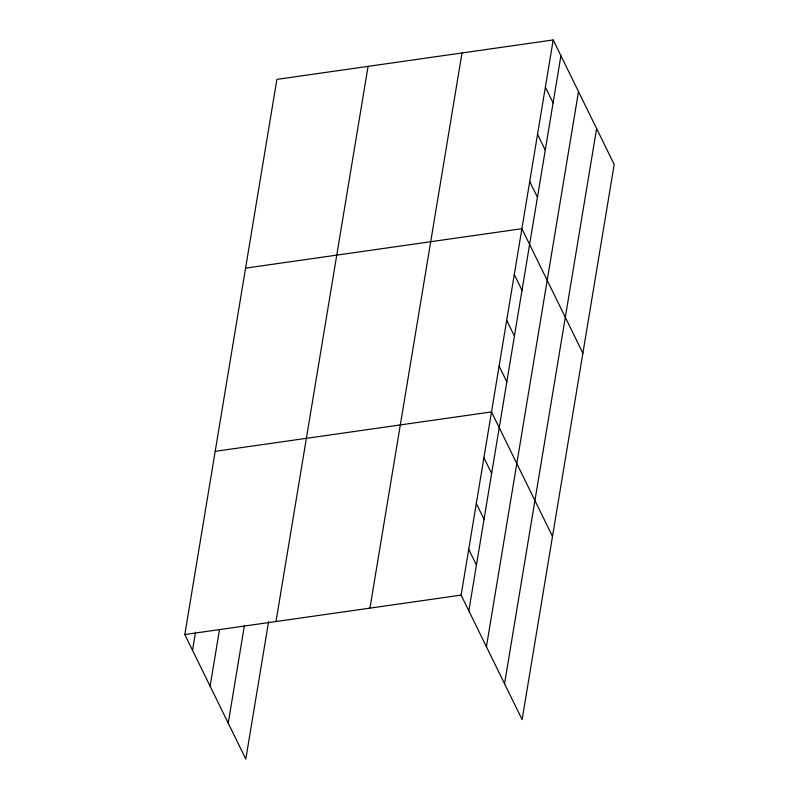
<?xml version="1.0" encoding="UTF-8"?>
<svg xmlns="http://www.w3.org/2000/svg" width="799" height="799" viewBox="0 0 799 799"><rect width="100%" height="100%" fill="white"/><g stroke="black" fill="none" stroke-linecap="round" stroke-linejoin="round"><path stroke-width="1.2" d="M268.594 621.642L245.802 759.05L184.809 634.546L276.883 79.381L553.198 39.95L614.191 164.454L522.117 719.619L461.123 595.115L553.198 39.95M192.529 650.306L195.525 632.219M210.107 686.191L219.505 629.542M228.224 723.165L244.414 625.537M275.995 621.532L368.069 66.367M369.937 608.129L462.012 52.964M468.843 610.875L560.918 55.71M486.421 646.761L578.496 91.595M504.539 683.734L596.613 128.569M245.573 268.134L521.897 228.704L582.89 353.208M215.191 451.345L491.505 411.914L552.499 536.419M184.809 634.546L461.123 595.115M545.367 87.141L553.088 102.891M537.547 134.332L545.268 150.082M529.717 181.523L537.437 197.273M514.296 274.506L522.017 290.267M506.706 320.309L514.416 336.069M499.105 366.112L506.826 381.872M483.914 457.717L491.635 473.467M476.314 503.52L484.034 519.27M468.723 549.312L476.444 565.073"/></g></svg>
